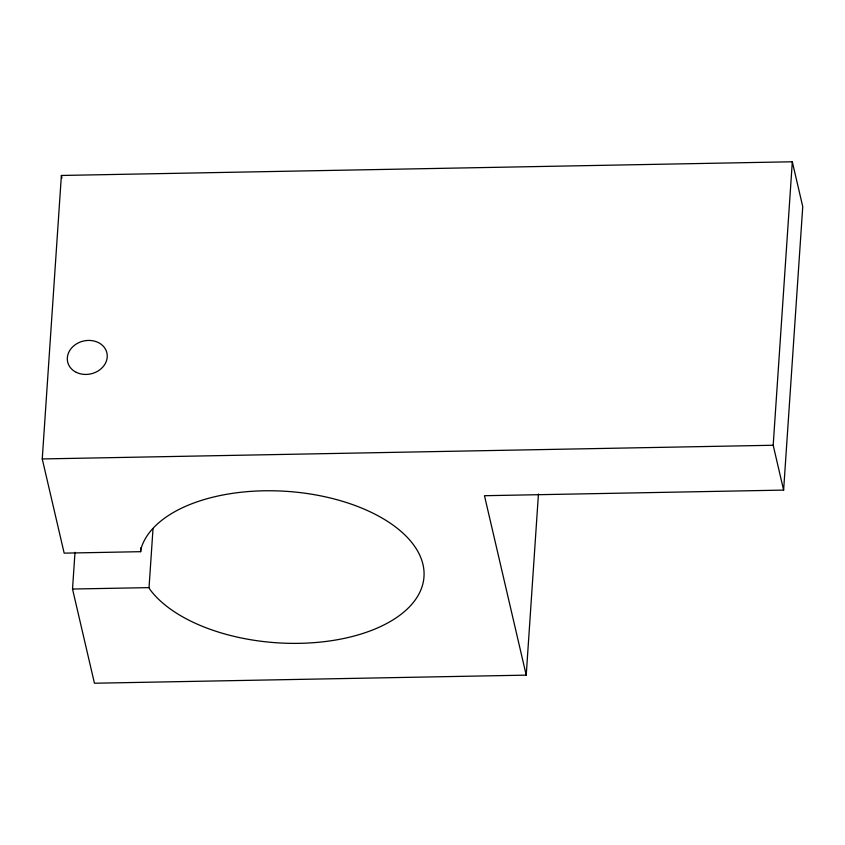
<?xml version="1.0" encoding="UTF-8"?>
<svg xmlns="http://www.w3.org/2000/svg" width="845" height="845" viewBox="0 0 845 845"><rect width="100%" height="100%" fill="white"/><g stroke="black" fill="none" stroke-linecap="round" stroke-linejoin="round"><path stroke-width="1.27" d="M75.004 552.281L72.522 589.028L94.439 683.225L526.224 675.134L484.47 495.709L783.621 490.1L802.75 206.634L792.314 161.775L61.379 175.464L42.25 458.941L64.167 553.137L140.671 551.679L140.692 549.905A142.604 75.87 3.9 0 1 348.224 503.102A142.604 75.87 3.9 0 1 377.292 628.036A142.604 75.87 3.9 0 1 149.871 589.377L149.037 587.624L153.019 528.569M140.671 551.679L140.935 547.74M526.224 675.134L538.445 494.029M783.621 490.1L773.186 445.252L792.314 161.775M42.25 458.941L773.186 445.252M72.522 589.028L149.037 587.624M61.379 175.464L61.97 178.01M76.314 372.349A20.132 16.826 -13.1 0 0 107.22 357.055A20.132 16.826 -13.1 0 0 78.3 342.89A20.132 16.826 -13.1 0 0 76.314 372.349"/></g></svg>
